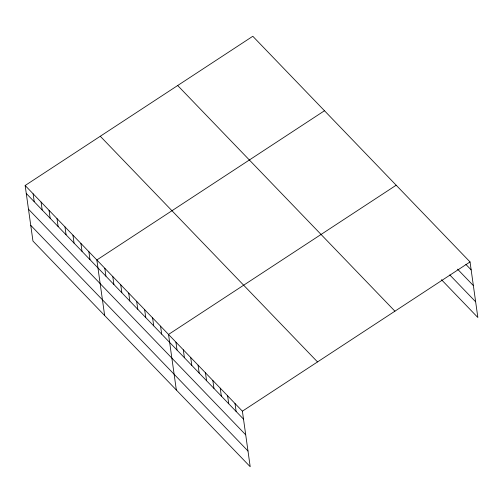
<?xml version="1.0" encoding="UTF-8"?>
<svg xmlns="http://www.w3.org/2000/svg" width="503" height="503" viewBox="0 0 503 503"><rect width="100%" height="100%" fill="white"/><g stroke="black" fill="none" stroke-linecap="round" stroke-linejoin="round"><path stroke-width="0.75" d="M25.15 185.506L242.389 411.177L250.198 466.727L32.959 241.056L25.15 185.506L252.802 36.273L470.041 261.944L477.85 317.494L441.445 279.681M324.492 110.742L96.84 259.976L104.649 315.526M396.182 185.217L168.53 334.445L176.339 390.001M242.389 411.177L470.041 261.944M465.885 264.402L471.16 269.885M457.541 269.155L473.367 285.597M449.789 274.927L475.643 301.781M177.678 85.516L394.918 311.187M100.273 136.256L317.519 361.927M26.263 193.448L243.509 419.118M28.476 209.16L245.716 434.825M30.752 225.344L247.992 451.015M235.008 403.5L236.121 411.441M227.62 395.83L228.733 403.771M220.232 388.159L221.351 396.1M212.844 380.482L213.964 388.423M205.463 372.811L206.576 380.752M198.075 365.14L199.188 373.081M190.687 357.463L191.806 365.404M183.299 349.792L184.419 357.734M175.918 342.122L177.031 350.063M160.564 326.17L161.683 334.111M152.598 317.896L153.717 325.837M144.631 309.622L145.751 317.563M136.665 301.347L137.784 309.288M128.705 293.073L129.818 301.014M120.739 284.799L121.852 292.74M112.773 276.524L113.885 284.465M104.806 268.25L105.919 276.191M88.874 251.701L89.993 259.642M80.908 243.427L82.027 251.368M72.941 235.153L74.06 243.094M64.975 226.878L66.094 234.819M57.015 218.604L58.128 226.545M49.049 210.329L50.162 218.271M41.083 202.055L42.195 209.996M33.116 193.781L34.229 201.722"/></g></svg>
